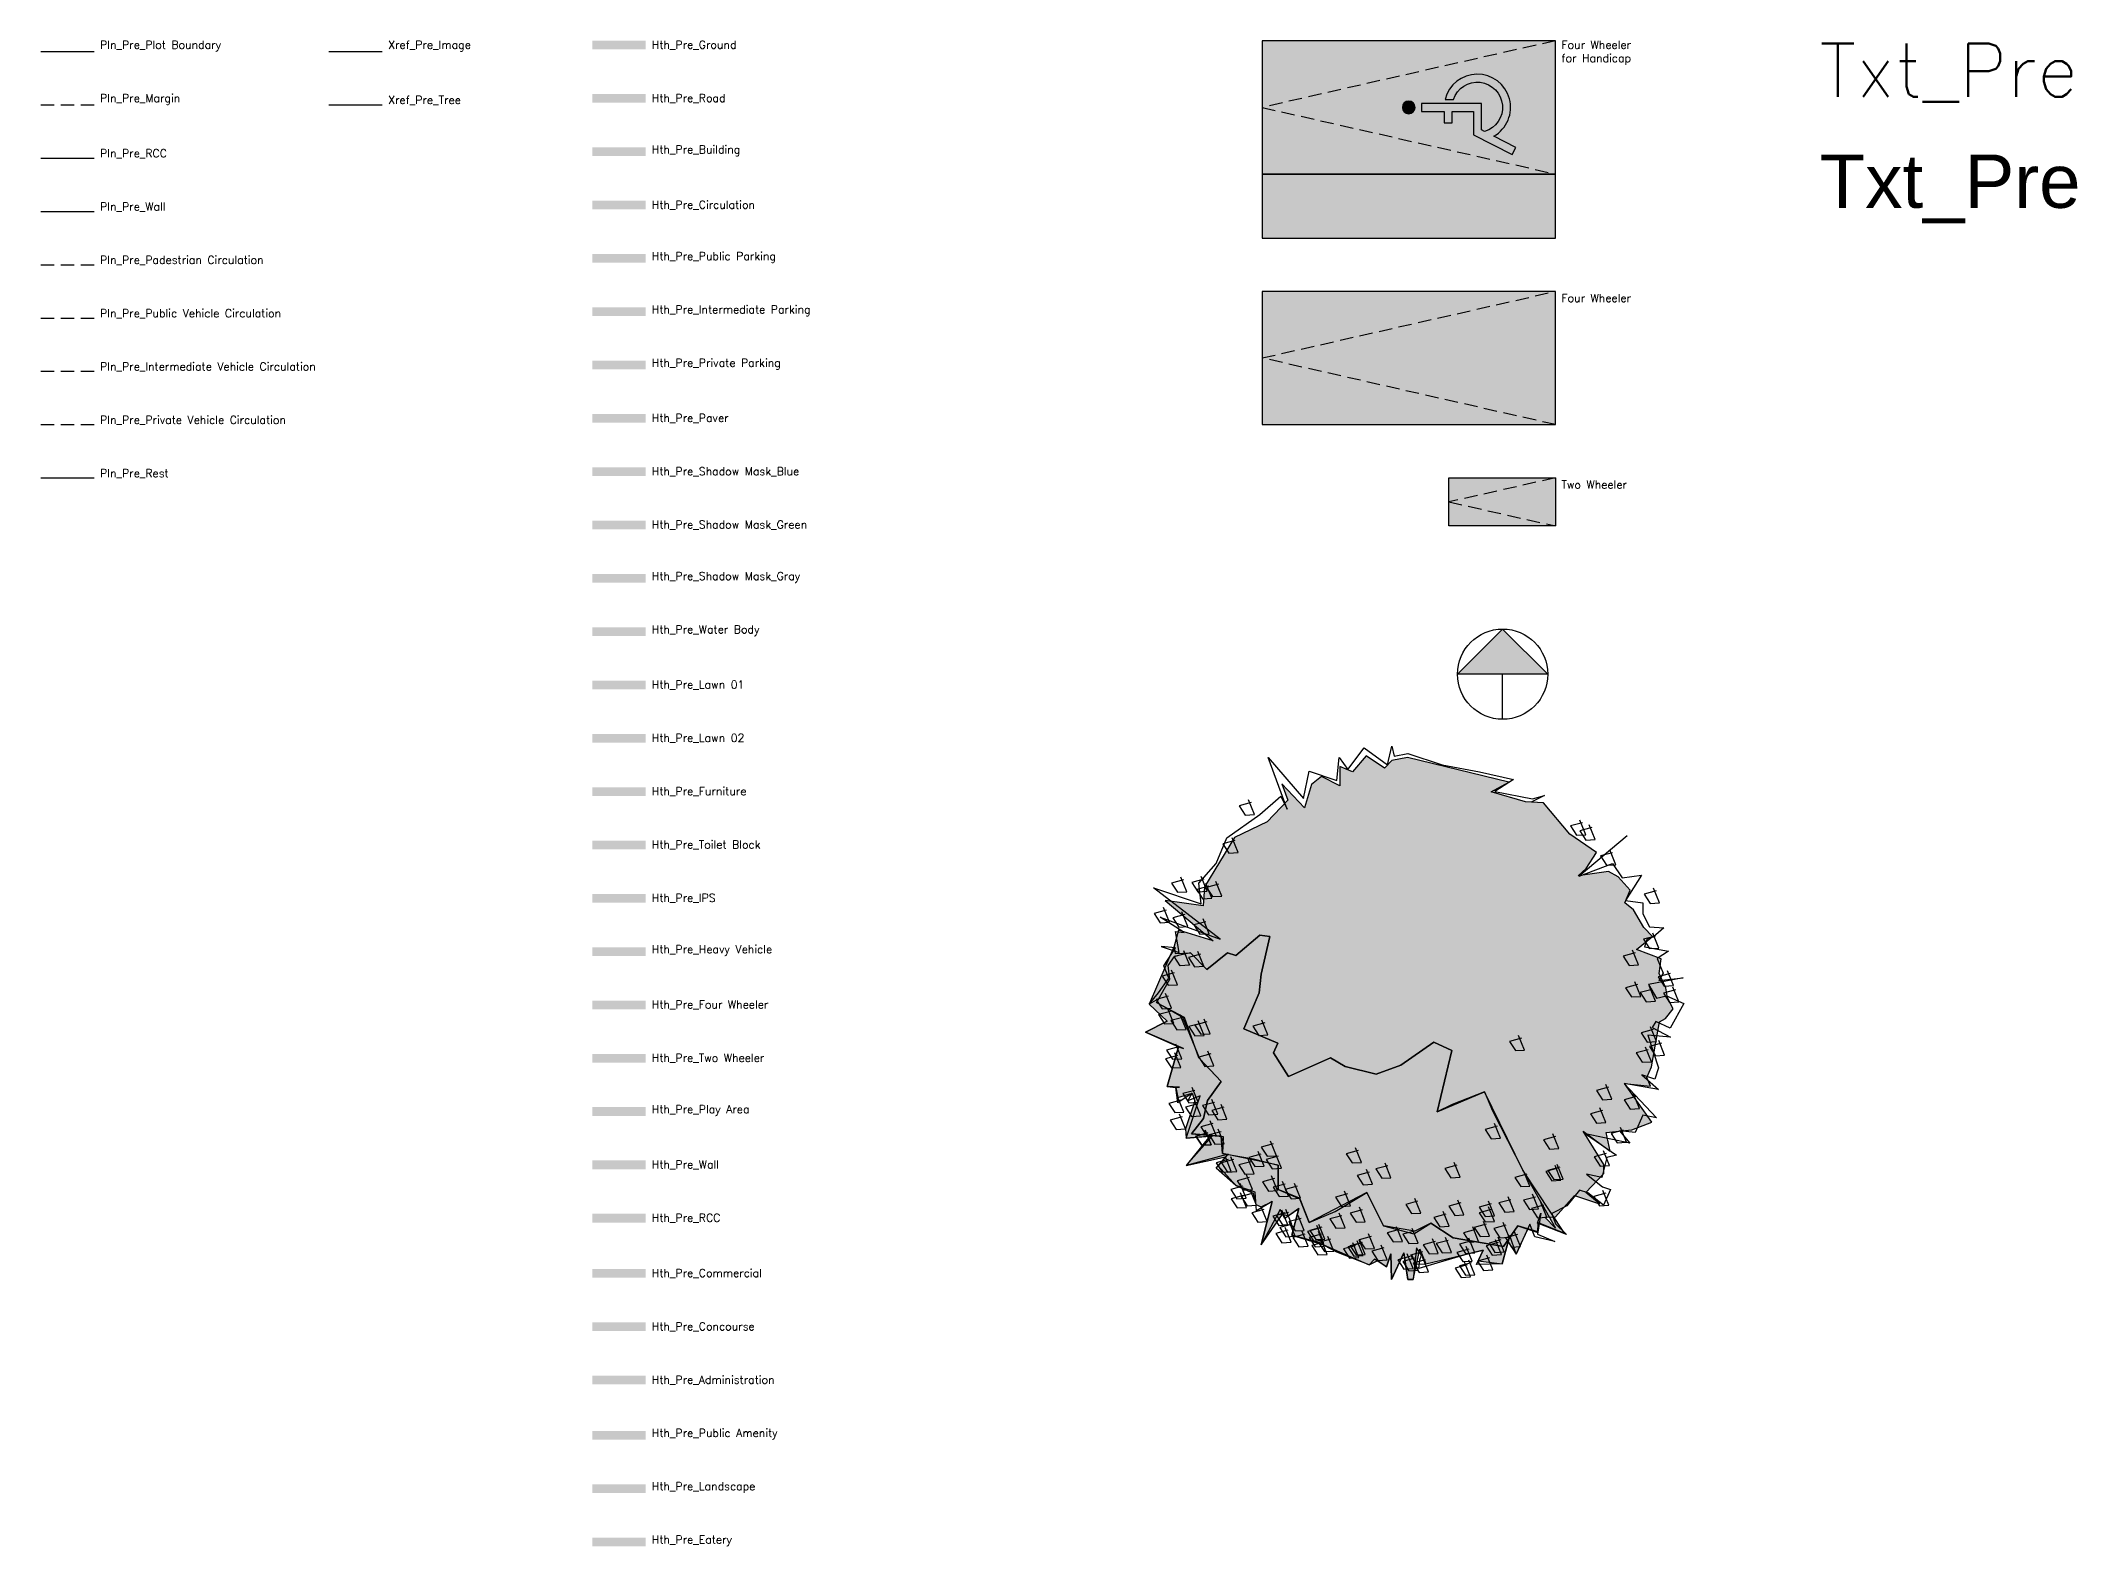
# Model space of a CAD drawing. Header units: millimetres. Extents: x 3585 to 41757, y 3015 to 31250.
import ezdxf

# ---------------------------------------------------------------- set-up
doc = ezdxf.new("R2010")
doc.units = ezdxf.units.MM
for name, pattern in [('1329_ARC_FD_LAYOUT_R2$0$1329_ARC_FD_LAYOUT_R2$0$HIDDEN', [0.375, 0.25, -0.125]), ('1329_ARC_FD_LAYOUT_R2$0$HIDDEN', [0.375, 0.25, -0.125]), ('HIDDEN', [0.375, 0.25, -0.125]), ('HIDDENX2', [0.75, 0.5, -0.25])]:
    doc.linetypes.add(name, pattern=pattern)
for name, color, linetype, lineweight in [('Hatch_Two Wheeler', 45, 'Continuous', 9), ('Pln_Pre_Intermediate Vehicle Circulation', 52, 'Continuous', 30), ('Pln_Pre_Padestrian Circulation', 36, 'Continuous', 30), ('Pln_Pre_Private Vehicle Circulation', 30, 'Continuous', 30), ('Pln_Pre_Public Vehicle Circulation', 44, 'Continuous', 30)]:
    doc.layers.add(name, color=color, linetype=linetype, lineweight=lineweight)
for name, color, linetype in [('Hth_Pre_Administration', 205, 'Continuous'), ('Hth_Pre_Building', 30, 'Continuous'), ('Hth_Pre_Circulation', 52, 'Continuous'), ('Hth_Pre_Commercial', 35, 'Continuous'), ('Hth_Pre_Concourse', 47, 'Continuous'), ('Hth_Pre_Eatery', 31, 'Continuous'), ('Hth_Pre_Four Wheeler', 171, 'Continuous'), ('Hth_Pre_Furniture', 201, 'Continuous'), ('Hth_Pre_Ground', 46, 'Continuous'), ('Hth_Pre_Heavy Vehicle', 205, 'Continuous'), ('Hth_Pre_Intermediate Parking', 233, 'Continuous'), ('Hth_Pre_IPS', 9, 'Continuous'), ('Hth_Pre_Landscape', 86, 'Continuous'), ('Hth_Pre_Lawn 01', 58, 'Continuous'), ('Hth_Pre_Lawn 02', 56, 'Continuous'), ('Hth_Pre_Paver', 11, 'Continuous'), ('Hth_Pre_Play Area', 33, 'Continuous'), ('Hth_Pre_Private Parking', 245, 'Continuous'), ('Hth_Pre_Public Amenity', 137, 'Continuous'), ('Hth_Pre_Public Parking', 203, 'Continuous'), ('Hth_Pre_RCC', 205, 'Continuous'), ('Hth_Pre_Road', 202, 'Continuous'), ('Hth_Pre_Shadow Mask_Blue', 156, 'Continuous'), ('Hth_Pre_Shadow Mask_Gray', 251, 'Continuous'), ('Hth_Pre_Shadow Mask_Green', 76, 'Continuous'), ('Hth_Pre_Toilet Block', 200, 'Continuous'), ('Hth_Pre_Tree Shade 01', 73, 'Continuous'), ('Hth_Pre_Tree Shade 02', 95, 'Continuous'), ('Hth_Pre_Tree Shade 03', 116, 'Continuous'), ('Hth_Pre_Two Wheeler', 45, 'Continuous'), ('Hth_Pre_Wall', 204, 'Continuous'), ('Hth_Pre_Water Body', 151, 'Continuous'), ('Hth_Vehicle_Four-Wheeler', 171, 'Continuous'), ('Hth_Vehicle_Two-Wheeler', 45, 'Continuous'), ('Pln_Pre_Margin', 6, 'HIDDENX2'), ('Pln_Pre_Plot Boundary', 1, 'Continuous'), ('Pln_Pre_RCC', 5, 'Continuous'), ('Pln_Pre_Rest', 8, 'Continuous'), ('Pln_Pre_Wall', 1, 'Continuous'), ('Txt_Pre', 2, 'Continuous'), ('Xref_Pre_Image', 7, 'Continuous'), ('Xref_Pre_Tree', 3, 'Continuous')]:
    doc.layers.add(name, color=color, linetype=linetype)
doc.styles.add('Simplex', font='simplex.shx')

# ---------------------------------------------------------------- blocks, each defined once
blk = doc.blocks.new('4 Wheeler_Residential')
at = {"layer": 'Hth_Vehicle_Four-Wheeler', "ltscale": 2}
h = blk.add_hatch(color=256, dxfattribs=at)
h.dxf.hatch_style = 1
h.paths.add_polyline_path([(7572235, 525977), (7569735, 525977), (7569735, 520477), (7572235, 520477)])
at = {"layer": 'Pln_Pre_Rest', "linetype": 'Continuous', "ltscale": 1000}
blk.add_lwpolyline([(7572235, 525977), (7569735, 525977), (7569735, 520477), (7572235, 520477), (7572235, 525977)], close=True, dxfattribs=at)
at = {"layer": 'Pln_Pre_Rest', "linetype": '1329_ARC_FD_LAYOUT_R2$0$1329_ARC_FD_LAYOUT_R2$0$HIDDEN', "ltscale": 1000}
blk.add_lwpolyline([(7569735, 520477), (7570985, 525977), (7572235, 520477)], dxfattribs=at)
blk = doc.blocks.new('2 Wheeler_Residenial')
at = {"layer": 'Hth_Vehicle_Two-Wheeler', "ltscale": 2}
h = blk.add_hatch(color=256, dxfattribs=at)
h.dxf.hatch_style = 1
h.paths.add_polyline_path([(612176, 969810), (610176, 969810), (610176, 968910), (612176, 968910)])
at = {"layer": 'Pln_Pre_Rest'}
blk.add_lwpolyline([(612176, 969810), (610176, 969810), (610176, 968910), (612176, 968910), (612176, 969810)], close=True, dxfattribs=at)
at = {"layer": 'Pln_Pre_Rest', "linetype": '1329_ARC_FD_LAYOUT_R2$0$1329_ARC_FD_LAYOUT_R2$0$HIDDEN', "ltscale": 1000}
blk.add_lwpolyline([(610176, 969810), (612176, 969360), (610176, 968910)], dxfattribs=at)
blk = doc.blocks.new('A$C53CB7E6D')
at = {"layer": 'Hth_Pre_Tree Shade 01'}
blk.add_hatch(color=62, dxfattribs=at).paths.add_polyline_path([(315, 948.3), (393, 991), (-56.3, 1100.4), (-124.6, 1086.7), (-158.1, 1052.5), (-238.7, 1107.3), (-299.6, 1037), (-355.6, 1060.1), (-355.9, 973.9), (-436.5, 1015.5), (-481.1, 980.7), (-511.5, 876.7), (-612.1, 983.5), (-586, 910.4), (-677.3, 815.1), (-821.7, 744.9), (-953.9, 527.3), (-960.1, 443), (-1128, 467), (-915.4, 287.6), (-1069, 334.6), (-1088.4, 263.5), (-1199.4, 6.7), (-1119.8, -68.2), (-1216.4, -116.2), (-1047.6, -188.8), (-1069.3, -181.5), (-1120.1, -357.4), (-1064.6, -359.9), (-1081.5, -362.3), (-1071.9, -405.7), (-1009.2, -386.5), (-1001.4, -409.7), (-973, -398.6), (-1035.9, -586.5), (-920.1, -577), (-1036, -707), (-850.2, -656.7), (-894.4, -708.8), (-816.5, -796.5), (-729.7, -825.6), (-726.6, -879.4), (-726.6, -879.4), (-703.2, -890.7), (-655, -866.7), (-703.4, -1059.4), (-618.8, -902.9), (-609.2, -922.2), (-583.5, -930.4), (-536.8, -898.2), (-568.2, -1016.2), (-450.1, -1047.8), (-428.4, -1059.3), (-225.8, -1146.9), (-201.6, -1122.9), (-191, -1129.7), (-187.2, -1127.7), (-148.6, -1156.7), (-129.2, -1098.9), (-126.9, -1212.2), (-71.3, -1094.2), (-54.6, -1212.3), (-30.4, -1212.3), (-15.8, -1072.6), (-4, -1089.7), (-1.4, -1077.4), (25.1, -1142.5), (278.5, -1082.7), (256.4, -1130.3), (362.9, -1143.1), (396.7, -1017.8), (398.4, -1022.7), (432.2, -974.2), (476.6, -988), (486.1, -967.4), (496.5, -994.2), (521.2, -1001.9), (522.7, -963.8), (519.8, -962.6), (534.3, -919.2), (527.7, -961.2), (638.9, -1006.8), (634.7, -1000.5), (599.4, -965.1), (588.5, -935.4), (572.5, -936.1), (600, -985), (552.4, -936.9), (572.5, -936.1), (455.4, -727.4), (584.1, -923.3), (582.6, -919.3), (637.6, -891.9), (683.6, -840.4), (685.7, -841), (705.7, -815.9), (735.2, -825.8), (778.9, -779.3), (737.1, -746.1), (797.9, -759.2), (807.6, -748.8), (813.1, -726.1), (813.4, -702.3), (722.1, -554.7), (742.1, -569.7), (829.3, -588.2), (823.4, -560.8), (883.1, -554.7), (882.1, -553.5), (888.4, -554.2), (937.2, -549.2), (961.1, -540.1), (985.9, -483.8), (1005.8, -487.8), (907.9, -348.1), (904, -343.8), (905.1, -344), (904.8, -343.7), (1019.5, -355.8), (1008.1, -328.9), (981.2, -305.4), (1005.5, -313.6), (1023.8, -270.8), (1034.7, -210.3), (1007.9, -129.5), (1048.6, -133.5), (1053, -109.5), (1027.2, -95.8), (1044.1, -69.3), (1059, -76.2), (1060, -70.8), (1086.8, -56.3), (1120.9, -13.6), (1095.7, 35.8), (1094.6, 41.9), (1090.1, 43.9), (1046.6, 34.3), (1010.5, 94.6), (1075.7, 106.7), (1072.7, 113.2), (1056.4, 111.4), (1065.9, 128.1), (1059, 143.2), (1063.3, 175.6), (1049.2, 210.2), (1053.5, 212.9), (958, 248.7), (1001.9, 285.3), (1005.9, 297.1), (1021, 301.1), (1028.2, 307.2), (991.1, 347.4), (944.8, 425.8), (906.6, 456.2), (910.5, 465.8), (909.5, 465.9), (912.7, 471.1), (929.9, 512.7), (877, 571.4), (834.2, 594.5), (708.8, 576.3), (704.5, 574.7), (705.9, 575.9), (700.1, 575), (735.5, 608.5), (781.3, 679.6), (663.1, 760.1), (546.7, 898.5), (467, 903.3)])
at = {"layer": 'Hth_Pre_Tree Shade 01', "linetype": 'ByBlock'}
blk.add_hatch(color=62, dxfattribs=at).paths.add_polyline_path([(-1088.4, 263.5), (-1069, 334.6), (-915.4, 287.6), (-1128, 467), (-960.1, 443), (-953.9, 527.3), (-821.7, 744.9), (-677.3, 815.1), (-586, 910.4), (-612.1, 983.5), (-511.5, 876.7), (-481.1, 980.7), (-436.5, 1015.5), (-355.9, 973.9), (-355.6, 1060.1), (-299.6, 1037), (-238.7, 1107.3), (-158.1, 1052.5), (-124.6, 1086.7), (-56.3, 1100.4), (393, 991), (315, 948.3), (467, 903.3), (546.7, 898.5), (663.1, 760.1), (781.3, 679.6), (735.5, 608.5), (700.1, 575), (834.2, 594.5), (877, 571.4), (929.9, 512.7), (906.6, 456.2), (944.8, 425.8), (991.1, 347.4), (1028.2, 307.2), (958, 248.7), (1067.4, 207.7), (1059, 143.2), (1088.2, 79.3), (1095.7, 35.8), (1120.9, -13.6), (1086.8, -56.3), (1060, -70.8), (1023.8, -270.8), (1003.5, -318.2), (1019.5, -355.8), (904.8, -343.7), (1025.4, -515.7), (937.2, -549.2), (823.4, -560.8), (841.6, -644.5), (722.1, -554.7), (813.4, -702.3), (812.9, -743.2), (734.4, -826.6), (794.4, -877.4), (683.6, -840.4), (599.2, -935), (552.4, -936.9), (600, -985), (455.4, -727.4), (320.9, -465.8), (285.6, -380.8), (141.2, -437.8), (75.5, -470), (140.3, -197.5), (60.3, -160.5), (-85.9, -262.3), (-193.8, -302.3), (-332.2, -269.1), (-396.1, -230.1), (-582.1, -312.8), (-648.4, -208.6), (-629.4, -165.2), (-779.7, -101.8), (-713.2, 57.4), (-703, 140.4), (-664.7, 307.5), (-708.8, 313.5), (-816.4, 222.2), (-852, 234.1), (-944.5, 161.2), (-1016.5, 235.1), (-1083.8, 231.2)])
at = {"layer": 'Hth_Pre_Tree Shade 02', "linetype": 'ByBlock'}
blk.add_hatch(color=106, dxfattribs=at).paths.add_polyline_path([(-1088.2, 218.6), (-1117, 178), (-1108.9, 116.7), (-1167.2, 14.8), (-1043.8, -49.9), (-980.6, -229.1), (-880.1, -335.9), (-941, -419.4), (-959.1, -499.7), (-1012.3, -566.8), (-871.3, -578.9), (-874.4, -653.9), (-737.3, -677.9), (-627.9, -705.7), (-628.8, -813.7), (-532.6, -854.7), (-490.7, -959.4), (-375.8, -911.6), (-235.3, -826.9), (-161.6, -974.5), (-28.4, -1010.3), (47, -962.3), (146, -1027.7), (368.6, -1065.6), (432.2, -974.2), (521.1, -1004), (522.9, -959.2), (638.9, -1006.8), (455.4, -727.4), (285.6, -380.8), (75.5, -470), (140.3, -197.5), (60.3, -160.5), (-85.9, -262.3), (-193.8, -302.3), (-332.2, -269.1), (-396.1, -230.1), (-582.1, -312.8), (-648.4, -208.6), (-629.4, -165.2), (-779.7, -101.8), (-713.2, 57.4), (-703, 140.4), (-664.7, 307.5), (-708.8, 313.5), (-816.4, 222.2), (-852, 234.1), (-944.5, 161.2), (-1016.5, 235.1)])
at = {"layer": 'Hth_Pre_Tree Shade 03', "linetype": 'ByBlock'}
blk.add_hatch(color=76, dxfattribs=at).paths.add_polyline_path([(-1158, 31), (-1199.4, 6.7), (-1119.8, -68.2), (-1216.4, -116.2), (-1069.3, -181.5), (-1120.1, -357.4), (-1081.5, -362.3), (-1071.9, -405.7), (-1009.2, -386.5), (-997.1, -422.7), (-1038.2, -545.5), (-1035.9, -586.5), (-930.8, -577.9), (-1036, -707), (-862.2, -668.7), (-894.4, -708.8), (-816.5, -796.5), (-739.4, -830.4), (-726.6, -879.4), (-703.2, -890.7), (-655, -866.7), (-703.4, -1059.4), (-609.2, -922.2), (-583.5, -930.4), (-536.8, -898.2), (-568.2, -1016.2), (-428.4, -1059.3), (-225.8, -1146.9), (-187.2, -1127.7), (-148.6, -1156.7), (-129.2, -1098.9), (-126.9, -1212.2), (-71.3, -1094.2), (-54.6, -1212.3), (-30.4, -1212.3), (-1.4, -1077.4), (25.1, -1142.5), (278.5, -1082.7), (256.4, -1130.3), (362.9, -1143.1), (389.2, -1045.7), (425.6, -1099.8), (476.2, -989), (521.2, -1001.9), (432.2, -974.2), (368.6, -1065.6), (146, -1027.7), (47, -962.3), (-23, -997.9), (-161.6, -974.5), (-235.3, -826.9), (-490.7, -959.4), (-533.4, -852.6), (-628.8, -813.7), (-627.9, -705.7), (-874.4, -653.9), (-880.3, -578.1), (-1012.3, -566.8), (-959.1, -499.7), (-941, -419.4), (-880.1, -335.9), (-975.5, -234.6), (-1049.9, -51.4), (-1167.2, 14.8)])
at = {"layer": 'Hth_Pre_Tree Shade 01', "color": 84, "linetype": 'ByBlock'}
blk.add_lwpolyline([(455.4, -727.4), (285.6, -380.8), (141.2, -437.8), (75.5, -470), (285.6, -380.8), (320.9, -465.8)], close=True, dxfattribs=at)
at = {"layer": 'Hth_Pre_Tree Shade 02', "color": 84, "linetype": 'ByBlock'}
blk.add_lwpolyline([(-1088.4, 263.5), (-1083.8, 231.2), (-1016.5, 235.1), (-944.5, 161.2), (-852, 234.1), (-816.4, 222.2), (-708.8, 313.5), (-664.7, 307.5), (-703, 140.4), (-713.2, 57.4), (-779.7, -101.8), (-629.4, -165.2), (-648.4, -208.6), (-582.1, -312.8), (-396.1, -230.1), (-332.2, -269.1), (-396.1, -230.1), (-582.1, -312.8), (-648.4, -208.6), (-629.4, -165.2), (-779.7, -101.8), (-713.2, 57.4), (-703, 140.4), (-664.7, 307.5), (-708.8, 313.5), (-816.4, 222.2), (-852, 234.1), (-944.5, 161.2), (-1016.5, 235.1), (-1088.2, 218.6), (-1035.1, 232.9)], dxfattribs=at)
for points in [[(75.5, -470), (140.3, -197.5), (60.3, -160.5), (-85.9, -262.3), (-193.8, -302.3), (-85.9, -262.3), (60.3, -160.5), (140.3, -197.5)], [(-193.8, -302.3), (-332.2, -269.1)]]:
    blk.add_lwpolyline(points, close=True, dxfattribs=at)
at = {"layer": 'Hth_Pre_Tree Shade 03', "color": 84, "linetype": 'ByBlock'}
for points in [[(917, 752.7), (704.5, 574.7), (851.8, 629.9), (895.1, 567.2), (979.6, 579.1), (909.5, 465.9), (986.7, 456.1), (986.7, 407.9), (1015.6, 350.1), (1078.3, 345.1), (1032.4, 304.2), (1005.9, 297.1), (993.8, 260.9), (1099.9, 241.5), (1049.2, 210.2), (1075.7, 145.1), (1056.4, 111.4), (1164.9, 123.3), (1010.5, 94.6), (1046.6, 34.3), (1090.1, 43.9), (1167.2, 10), (1106.8, -98.4), (1044.1, -69.3), (1027.2, -95.8), (1109.2, -139.3), (1007.9, -129.5), (1056, -274.2), (1039.1, -324.8), (981.2, -305.4), (1055.9, -370.6), (904, -343.8), (1046.2, -495.9), (985.9, -483.8), (952, -560.8), (882.1, -553.5), (927.9, -609), (732.5, -567.7), (869.9, -661.9), (826.5, -671.5), (804.7, -760.6), (737.1, -746.1), (807.1, -801.6), (843.2, -813.7), (811.8, -883.5), (741.9, -828), (705.7, -815.9), (650.2, -885.7), (582.6, -919.3), (599.4, -965.1), (647.6, -1013.4), (519.8, -962.6), (534.3, -919.2), (519.8, -1010.8), (597, -1044.7), (507.7, -1022.8), (486.1, -967.4), (425.6, -1099.8), (396.7, -1017.8), (362.9, -1143.1), (249.5, -1145.3), (278.5, -1082.7), (208.5, -1099.5), (-6.3, -1164.2), (-1.4, -1125.6), (5.9, -1103.9), (-15.8, -1072.6), (-30.4, -1212.3), (-54.6, -1212.3), (-71.3, -1094.2), (-126.9, -1212.2), (-129.2, -1098.9), (-148.6, -1156.7), (-201.6, -1122.9), (-225.8, -1146.9), (-368.1, -1091.3), (-450.1, -1047.8), (-568.2, -1016.2), (-536.8, -898.2), (-599.5, -941.5), (-618.8, -902.9), (-703.4, -1059.4), (-655, -866.7), (-724.9, -907.5), (-729.7, -825.6), (-816.5, -796.5), (-903.3, -719.3), (-850.2, -656.7), (-1036, -707), (-920.1, -577), (-1035.9, -586.5), (-973, -398.6), (-1028.5, -420.2), (-1009.2, -386.5), (-1071.9, -429.8), (-1081.5, -362.3), (-1064.6, -359.9), (-1120.1, -357.4), (-1069.3, -181.5), (-1047.6, -188.8), (-1216.4, -116.2), (-1119.8, -68.2), (-1199.4, 6.7), (-1119.8, -68.2), (-1216.4, -116.2), (-1069.3, -181.5), (-1120.1, -357.4), (-1081.5, -362.3), (-1071.9, -405.7), (-1009.2, -386.5), (-997.1, -422.7), (-1038.2, -545.5), (-1035.9, -586.5), (-930.8, -577.9), (-1036, -707), (-862.2, -668.7), (-894.4, -708.8), (-816.5, -796.5), (-739.4, -830.4), (-726.6, -879.4), (-703.2, -890.7), (-655, -866.7), (-703.4, -1059.4), (-609.2, -922.2), (-583.5, -930.4), (-536.8, -898.2), (-568.2, -1016.2), (-428.4, -1059.3), (-225.8, -1146.9), (-187.2, -1127.7), (-148.6, -1156.7), (-129.2, -1098.9), (-126.9, -1212.2), (-71.3, -1094.2), (-54.6, -1212.3), (-30.4, -1212.3), (-1.4, -1077.4), (25.1, -1142.5), (278.5, -1082.7), (256.4, -1130.3), (362.9, -1143.1), (389.2, -1045.7), (425.6, -1099.8), (476.2, -989), (521.2, -1001.9), (432.2, -974.2), (368.6, -1065.6), (432.2, -974.2), (521.1, -1004), (522.9, -959.2), (638.9, -1006.8), (455.4, -727.4), (600, -985), (552.4, -936.9), (599.2, -935), (683.6, -840.4), (794.4, -877.4), (734.4, -826.6), (812.9, -743.2), (813.4, -702.3), (722.1, -554.7), (841.6, -644.5), (823.4, -560.8), (937.2, -549.2), (1025.4, -515.7), (904.8, -343.7), (1019.5, -355.8), (1003.5, -318.2), (1023.8, -270.8), (1060, -70.8), (1086.8, -56.3), (1120.9, -13.6), (1095.7, 35.8), (1088.2, 79.3), (1059, 143.2), (1067.4, 207.7), (958, 248.7), (1028.2, 307.2), (991.1, 347.4), (944.8, 425.8), (906.6, 456.2), (929.9, 512.7), (877, 571.4), (834.2, 594.5), (700.1, 575), (735.5, 608.5), (781.3, 679.6), (663.1, 760.1), (546.7, 898.5), (467, 903.3), (315, 948.3), (393, 991), (-56.3, 1100.4), (-124.6, 1086.7), (-158.1, 1052.5), (-238.7, 1107.3), (-299.6, 1037), (-355.6, 1060.1), (-355.9, 973.9), (-436.5, 1015.5), (-481.1, 980.7), (-511.5, 876.7), (-612.1, 983.5), (-586, 910.4), (-677.3, 815.1), (-821.7, 744.9), (-953.9, 527.3), (-960.1, 443), (-1128, 467), (-915.4, 287.6), (-1069, 334.6), (-1088.4, 263.5), (-1199.4, 6.7)], [(-1047.2, 245), (-1020.7, 179.9), (-1061.7, 177.5), (-1088.2, 218.6), (-1117, 178), (-1108.9, 116.7), (-1167.2, 14.8), (-1043.8, -49.9), (-980.6, -229.1), (-880.1, -335.9), (-941, -419.4), (-959.1, -499.7), (-1012.3, -566.8), (-871.3, -578.9), (-874.4, -653.9), (-737.3, -677.9), (-627.9, -705.7), (-628.8, -813.7), (-532.6, -854.7), (-490.7, -959.4), (-375.8, -911.6), (-235.3, -826.9), (-490.7, -959.4), (-533.4, -852.6), (-628.8, -813.7), (-627.9, -705.7), (-874.4, -653.9), (-880.3, -578.1), (-1012.3, -566.8), (-959.1, -499.7), (-941, -419.4), (-880.1, -335.9), (-975.5, -234.6), (-1049.9, -51.4), (-1167.2, 14.8), (-1158, 31), (-1199.4, 6.7), (-1158.3, 57.2)]]:
    blk.add_lwpolyline(points, dxfattribs=at)
for points in [[(-28.4, -1010.3), (47, -962.3), (146, -1027.7), (47, -962.3), (-23, -997.9), (-161.6, -974.5), (-235.3, -826.9), (-161.6, -974.5)], [(368.6, -1065.6), (146, -1027.7)]]:
    blk.add_lwpolyline(points, close=True, dxfattribs=at)
at = {"layer": 'Pln_Pre_Rest'}
for points in [[(-1158.3, 57.2), (-1112.4, 122.2), (-1134.1, 177.7), (-1083.4, 257.1), (-1146.1, 262), (-1066.5, 235.4), (-1083.3, 329.4), (-1044.7, 324.5), (-1150.8, 392.2), (-885.5, 295.3), (-1179.6, 522.4), (-969.8, 452.1), (-979.4, 543.7), (-902.1, 630.4), (-856.2, 743.6), (-708.9, 847), (-617.2, 928.7), (-588.3, 870.9), (-672.5, 1099.9), (-515.9, 918.9), (-491.6, 1039.4), (-368.6, 998.2), (-358.9, 1099.4), (-320.3, 1046.3), (-247.9, 1142.6), (-144.2, 1067.7), (-124.8, 1149.7), (-115.2, 1106.3), (-54.9, 1118.2), (97, 1067.3), (263.5, 1035.7), (413, 1001.8), (330.9, 948.9), (497.4, 917.3), (550.5, 931.6), (492.1, 901.8)], [(-747.5, 900), (-800.6, 885.7), (-774, 844.6), (-733, 847), (-759.5, 912.1)], [(719.2, 810.9), (666.1, 796.5), (692.6, 755.5), (733.7, 757.8), (707.2, 822.9)], [(-820, 731.5), (-873.1, 717.1), (-846.6, 676.1), (-805.6, 678.4), (-832, 743.5)], [(760.2, 789.1), (707.1, 774.7), (733.6, 733.7), (774.7, 736.1), (748.2, 801.2)], [(851.8, 678.1), (798.7, 663.7), (825.2, 622.7), (866.2, 625), (839.7, 690.2)], [(-1046.9, 558.3), (-1100, 543.9), (-1073.5, 502.9), (-1032.5, 505.3), (-1059, 570.4)], [(-957.6, 560.6), (-1010.7, 546.2), (-984.2, 505.2), (-943.2, 507.5), (-969.7, 572.6)], [(-936, 529.2), (-989.1, 514.8), (-962.6, 473.8), (-921.5, 476.2), (-948, 541.3)], [(-892.5, 538.8), (-945.6, 524.4), (-919.1, 483.4), (-878.1, 485.7), (-904.6, 550.8)], [(1044.6, 509.1), (991.6, 494.7), (1018.1, 453.7), (1059.1, 456), (1032.6, 521.1)], [(-1124.2, 423.5), (-1177.3, 409.1), (-1150.8, 368.1), (-1109.8, 370.4), (-1136.3, 435.5)], [(-1042.2, 404.1), (-1095.3, 389.7), (-1068.8, 348.7), (-1027.8, 351), (-1054.3, 416.1)], [(-948.2, 372.6), (-1001.3, 358.2), (-974.8, 317.2), (-933.7, 319.5), (-960.2, 384.6)], [(1042.1, 309), (989, 294.7), (1015.5, 253.7), (1056.5, 256), (1030, 321.1)], [(-972.4, 228), (-1025.5, 213.6), (-999, 172.6), (-958, 175), (-984.5, 240.1)], [(952.7, 234.5), (899.6, 220.1), (926.1, 179.1), (967.2, 181.4), (940.7, 246.6)], [(-1088.3, 146.3), (-1141.4, 131.9), (-1114.9, 90.9), (-1073.9, 93.2), (-1100.3, 158.3)], [(962.3, 94.7), (909.2, 80.3), (935.7, 39.3), (976.7, 41.6), (950.2, 106.8)], [(1107, 142.6), (1054, 128.3), (1080.5, 87.3), (1121.5, 89.6), (1095, 154.7)], [(-1114.9, 42.7), (-1168, 28.3), (-1141.5, -12.7), (-1100.5, -10.4), (-1127, 54.7)], [(1027.4, 72.9), (974.3, 58.5), (1000.8, 17.5), (1041.8, 19.8), (1015.3, 85)], [(1131.1, 70.3), (1078, 55.9), (1104.5, 14.9), (1145.5, 17.3), (1119.1, 82.4)], [(-1105.3, -24.8), (-1158.4, -39.2), (-1131.9, -80.2), (-1090.9, -77.9), (-1117.4, -12.8)], [(-1049.9, -51.4), (-1103, -65.8), (-1076.5, -106.8), (-1035.4, -104.5), (-1061.9, -39.4)], [(-970.3, -78.1), (-1023.4, -92.4), (-996.9, -133.5), (-955.9, -131.1), (-982.3, -66)], [(-943.7, -70.9), (-996.8, -85.3), (-970.3, -126.3), (-929.3, -123.9), (-955.8, -58.8)], [(-688, -76.1), (-741.1, -90.5), (-714.6, -131.5), (-673.6, -129.2), (-700.1, -64.1)], [(-1069.3, -181.5), (-1122.4, -195.9), (-1095.9, -236.9), (-1054.9, -234.6), (-1081.3, -169.5)], [(448.2, -143.1), (395.1, -157.4), (421.6, -198.5), (462.6, -196.1), (436.1, -131)], [(1032, -105.5), (978.9, -119.8), (1005.4, -160.9), (1046.5, -158.5), (1020, -93.4)], [(1068.2, -165.8), (1015.1, -180.1), (1041.6, -221.2), (1082.6, -218.8), (1056.1, -153.7)], [(-1074.1, -220.1), (-1127.2, -234.5), (-1100.7, -275.5), (-1059.7, -273.1), (-1086.2, -208)], [(-927, -213.1), (-980.1, -227.5), (-953.6, -268.5), (-912.5, -266.2), (-939, -201)], [(1010.2, -194.6), (957.2, -209), (983.7, -250), (1024.7, -247.6), (998.2, -182.5)], [(834, -360.6), (780.9, -375), (807.4, -416), (848.4, -413.6), (821.9, -348.5)], [(-1059.8, -417.7), (-1112.9, -432.1), (-1086.4, -473.1), (-1045.4, -470.8), (-1071.9, -405.7)], [(-997.1, -374.5), (-1050.2, -388.8), (-1023.7, -429.9), (-982.7, -427.5), (-1009.1, -362.4)], [(-985.1, -434.7), (-1038.2, -449.1), (-1011.7, -490.1), (-970.6, -487.8), (-997.1, -422.7)], [(-910.3, -427.6), (-963.4, -442), (-936.9, -483), (-895.9, -480.7), (-922.3, -415.6)], [(-869.3, -449.4), (-922.4, -463.8), (-895.9, -504.8), (-854.9, -502.4), (-881.3, -437.3)], [(957, -401.8), (903.9, -416.2), (930.4, -457.2), (971.4, -454.8), (944.9, -389.7)], [(-1052.7, -492.5), (-1105.8, -506.8), (-1079.3, -547.9), (-1038.2, -545.5), (-1064.7, -480.4)], [(-917.6, -521.6), (-970.7, -536), (-944.2, -577), (-903.2, -574.7), (-929.7, -509.5)], [(341.7, -533.3), (288.6, -547.7), (315.1, -588.7), (356.1, -586.4), (329.6, -521.2)], [(807.4, -464.2), (754.3, -478.6), (780.8, -519.6), (821.8, -517.2), (795.3, -452.1)], [(899, -551.1), (845.9, -565.5), (872.4, -606.5), (913.4, -604.1), (886.9, -539)], [(-881.4, -557.8), (-934.5, -572.2), (-908, -613.2), (-867, -610.9), (-893.5, -545.8)], [(-649.9, -611.2), (-703, -625.6), (-676.5, -666.6), (-635.5, -664.3), (-661.9, -599.2)], [(-273.6, -640.8), (-326.7, -655.1), (-300.2, -696.1), (-259.2, -693.8), (-285.6, -628.7)], [(599.8, -579.5), (546.7, -593.9), (573.2, -634.9), (614.2, -632.6), (587.7, -567.5)], [(-850.2, -680.8), (-903.3, -695.2), (-876.8, -736.2), (-835.8, -733.8), (-862.2, -668.7)], [(-826.1, -680.8), (-879.2, -695.2), (-852.7, -736.2), (-811.6, -733.9), (-838.1, -668.8)], [(-748.9, -690.6), (-802, -705), (-775.5, -746), (-734.5, -743.6), (-760.9, -678.5)], [(-705.4, -656.9), (-758.5, -671.3), (-732, -712.3), (-691, -710), (-717.5, -644.9)], [(-628.2, -666.7), (-681.3, -681.1), (-654.8, -722.1), (-613.8, -719.7), (-640.3, -654.6)], [(-143.4, -708.5), (-196.5, -722.8), (-170, -763.8), (-128.9, -761.5), (-155.4, -696.4)], [(163, -706.5), (109.9, -720.9), (136.4, -761.9), (177.4, -759.6), (151, -694.5)], [(609.3, -719.3), (556.2, -733.7), (582.7, -774.7), (623.7, -772.4), (597.3, -707.3)], [(619, -714.5), (565.9, -728.9), (592.4, -769.9), (633.4, -767.6), (606.9, -702.5)], [(824.1, -654.6), (771, -669), (797.5, -710), (838.5, -707.7), (812, -642.5)], [(-785.2, -799), (-838.2, -813.4), (-811.7, -854.4), (-770.7, -852), (-797.2, -786.9)], [(-756.2, -760.5), (-809.3, -774.8), (-782.8, -815.9), (-741.8, -813.5), (-768.2, -748.4)], [(-645.2, -765.5), (-698.3, -779.8), (-671.8, -820.9), (-630.8, -818.5), (-657.3, -753.4)], [(-597, -789.7), (-650.1, -804), (-623.6, -845), (-582.6, -842.7), (-609, -777.6)], [(-543.9, -799.4), (-597, -813.8), (-570.5, -854.8), (-529.5, -852.4), (-556, -787.3)], [(-225.4, -737.2), (-278.5, -751.6), (-252, -792.6), (-211, -790.3), (-237.5, -725.2)], [(471.8, -745.6), (418.7, -760), (445.2, -801), (486.2, -798.7), (459.7, -733.5)], [(-782.8, -840), (-835.9, -854.3), (-809.4, -895.3), (-768.4, -893), (-794.8, -827.9)], [(-739.4, -830.4), (-792.4, -844.8), (-765.9, -885.8), (-724.9, -883.4), (-751.4, -818.3)], [(-691.2, -902.8), (-744.3, -917.1), (-717.8, -958.2), (-676.7, -955.8), (-703.2, -890.7)], [(-322, -833.5), (-375.1, -847.9), (-348.6, -888.9), (-307.6, -886.5), (-334.1, -821.4)], [(-256.9, -903.5), (-310, -917.9), (-283.5, -958.9), (-242.5, -956.5), (-269, -891.4)], [(-10.8, -865.3), (-63.9, -879.7), (-37.4, -920.7), (3.6, -918.4), (-22.9, -853.3)], [(179.8, -872.9), (126.7, -887.2), (153.2, -928.3), (194.2, -925.9), (167.7, -860.8)], [(314.8, -902), (261.7, -916.4), (288.2, -957.4), (329.3, -955.1), (302.8, -889.9)], [(314.8, -877.9), (261.8, -892.3), (288.3, -933.3), (329.3, -931), (302.8, -865.8)], [(401.7, -858.8), (348.6, -873.1), (375.1, -914.2), (416.1, -911.8), (389.7, -846.7)], [(510.3, -846.9), (457.2, -861.3), (483.7, -902.3), (524.7, -899.9), (498.2, -834.8)], [(546.4, -883.1), (493.4, -897.5), (519.9, -938.5), (560.9, -936.2), (534.4, -871)], [(821.5, -830.5), (768.4, -844.9), (794.9, -885.9), (835.9, -883.6), (809.5, -818.5)], [(-599.5, -917.4), (-652.6, -931.8), (-626.1, -972.8), (-585.1, -970.4), (-611.6, -905.3)], [(-585.1, -994.5), (-638.2, -1008.9), (-611.7, -1049.9), (-570.7, -1047.6), (-597.2, -982.5)], [(-582.6, -915), (-635.7, -929.4), (-609.2, -970.4), (-568.2, -968), (-594.7, -902.9)], [(-568.2, -968), (-621.3, -982.4), (-594.8, -1023.4), (-553.8, -1021.1), (-580.2, -956)], [(-527.2, -941.6), (-580.2, -956), (-553.7, -997), (-512.7, -994.6), (-539.2, -929.5)], [(-445.2, -985.1), (-498.3, -999.5), (-471.8, -1040.5), (-430.7, -1038.2), (-457.2, -973)], [(-435.5, -980.3), (-488.6, -994.7), (-462.1, -1035.7), (-421.1, -1033.4), (-447.6, -968.2)], [(-346.2, -929.8), (-399.3, -944.2), (-372.8, -985.2), (-331.8, -982.9), (-358.3, -917.8)], [(-93, -990.5), (-146, -1004.9), (-119.5, -1045.9), (-78.5, -1043.6), (-105, -978.4)], [(-23, -997.9), (-76.1, -1012.2), (-49.6, -1053.2), (-8.6, -1050.9), (-35.1, -985.8)], [(114.6, -923.4), (61.5, -937.7), (88, -978.8), (129, -976.4), (102.5, -911.3)], [(244.8, -991.1), (191.7, -1005.4), (218.2, -1046.5), (259.2, -1044.1), (232.7, -979)], [(293.1, -967), (240, -981.4), (266.5, -1022.4), (307.5, -1020.1), (281, -955)], [(379.9, -972), (326.8, -986.4), (353.3, -1027.4), (394.3, -1025.1), (367.8, -959.9)], [(-510.3, -1011.5), (-563.4, -1025.9), (-536.9, -1066.9), (-495.9, -1064.6), (-522.4, -999.4)], [(-438, -1011.6), (-491, -1026), (-464.5, -1067), (-423.5, -1064.7), (-450, -999.6)], [(-425.9, -1047.8), (-479, -1062.2), (-452.5, -1103.2), (-411.5, -1100.9), (-438, -1035.7)], [(-397, -1033.4), (-450.1, -1047.8), (-423.6, -1088.8), (-382.5, -1086.4), (-409, -1021.3)], [(-286, -1062.5), (-339.1, -1076.9), (-312.6, -1117.9), (-271.6, -1115.5), (-298.1, -1050.4)], [(-266.7, -1052.9), (-319.8, -1067.3), (-293.3, -1108.3), (-252.3, -1105.9), (-278.8, -1040.8)], [(-257.1, -1048.1), (-310.1, -1062.5), (-283.6, -1103.5), (-242.6, -1101.1), (-269.1, -1036)], [(-216, -1021.6), (-269.1, -1036), (-242.6, -1077), (-201.6, -1074.7), (-228.1, -1009.6)], [(-160.6, -1072.3), (-213.7, -1086.7), (-187.2, -1127.7), (-146.2, -1125.4), (-172.6, -1060.3)], [(10.7, -1089.5), (-42.4, -1103.9), (-15.9, -1144.9), (25.1, -1142.5), (-1.4, -1077.4)], [(66.2, -1043.8), (13.1, -1058.2), (39.6, -1099.2), (80.6, -1096.8), (54.2, -1031.7)], [(124.1, -1039.1), (71, -1053.4), (97.5, -1094.5), (138.5, -1092.1), (112.1, -1027)], [(215.8, -1077.8), (162.7, -1092.2), (189.2, -1133.2), (230.2, -1130.8), (203.7, -1065.7)], [(227.9, -1041.7), (174.8, -1056), (201.3, -1097), (242.3, -1094.7), (215.8, -1029.6)], [(346.1, -1049.1), (293, -1063.4), (319.5, -1104.5), (360.5, -1102.1), (334, -1037)], [(358.1, -1037), (305, -1051.4), (331.5, -1092.4), (372.6, -1090.1), (346.1, -1025)], [(430.5, -1013.1), (377.4, -1027.4), (403.9, -1068.5), (445, -1066.1), (418.5, -1001)], [(-44.8, -1111.1), (-97.9, -1125.5), (-71.4, -1166.5), (-30.4, -1164.1), (-56.9, -1099)], [(-23.1, -1118.4), (-76.2, -1132.7), (-49.7, -1173.7), (-8.7, -1171.4), (-35.2, -1106.3)], [(22.7, -1125.7), (-30.4, -1140), (-3.9, -1181.1), (37.1, -1178.7), (10.7, -1113.6)], [(208.5, -1147.7), (155.4, -1162), (181.9, -1203), (222.9, -1200.7), (196.4, -1135.6)], [(227.8, -1138.1), (174.7, -1152.4), (201.2, -1193.4), (242.2, -1191.1), (215.7, -1126)], [(307.4, -1116.5), (254.3, -1130.9), (280.8, -1171.9), (321.8, -1169.5), (295.3, -1104.4)]]:
    blk.add_lwpolyline(points, dxfattribs=at)
blk.add_lwpolyline([(-939.3, -562.5), (-992.4, -576.9), (-965.9, -617.9), (-924.9, -615.6), (-951.4, -550.5), (-924.9, -615.6), (-965.9, -617.9), (-992.4, -576.9)], close=True, dxfattribs=at)
blk = doc.blocks.new('NORTH')
at = {"layer": 'Pln_Pre_Rest'}
h = blk.add_hatch(color=256, dxfattribs=at)
h.dxf.hatch_style = 1
h.paths.add_polyline_path([(101.04, 24.88), (92.92, 24.88), (96.98, 20.82)])
for points in [[(96.98, 28.94), (96.98, 24.88)], [(92.92, 24.88), (101.04, 24.88)], [(101.04, 24.88), (96.98, 20.82), (92.92, 24.88)]]:
    blk.add_lwpolyline(points, dxfattribs=at)
blk.add_circle((96.98, 24.88), 4.06, dxfattribs=at)
blk.add_circle((96.98, 24.88), 4.06, dxfattribs=at)
blk = doc.blocks.new('gh')
at = {"layer": 'Hth_Vehicle_Four-Wheeler', "extrusion": (3.24991e-05, -6.15506e-05, 1)}
h = blk.add_hatch(color=256, dxfattribs=at)
h.dxf.hatch_style = 1
h.paths.add_polyline_path([(1241033, 1277209), (1244733, 1277209), (1244733, 1271709), (1241033, 1271709)])
at = {"layer": 'Pln_Pre_Rest', "extrusion": (2.40557e-18, -7.86321e-05, 1)}
h = blk.add_hatch(color=256, dxfattribs=at)
h.dxf.hatch_style = 1
h.paths.add_polyline_path([(1242402, 1274459, 1), (1242163, 1274459, 1)])
h = blk.add_hatch(color=256, dxfattribs=at)
h.dxf.hatch_style = 1
h.paths.add_polyline_path([(1242358, 1274220), (1242208, 1274220), (1242208, 1273099), (1242703, 1273099), (1242735, 1273038, -1.64363), (1242133, 1273623), (1242133, 1273779, 1.516597), (1242824, 1272866), (1243036, 1272455), (1243169, 1272523), (1242795, 1273249), (1242358, 1273249), (1242358, 1273647), (1242570, 1273647), (1242570, 1273797), (1242358, 1273797)])
at = {"layer": 'Pln_Pre_Rest', "extrusion": (2.29038e-18, -7.87442e-05, 1), "elevation": -100}
blk.add_lwpolyline([(1241033, 1277209), (1243533, 1277209), (1243533, 1271709), (1241033, 1271709)], close=True, dxfattribs=at)
at = {"layer": 'Pln_Pre_Rest', "linetype": '1329_ARC_FD_LAYOUT_R2$0$HIDDEN', "ltscale": 1000, "extrusion": (2.29038e-18, -7.87442e-05, 1), "elevation": -100}
blk.add_lwpolyline([(1241033, 1271709), (1242283, 1277209), (1243533, 1271709)], dxfattribs=at)
at = {"layer": 'Pln_Pre_Rest', "elevation": 0}
blk.add_lwpolyline([(1243533, 1277209), (1244733, 1277209), (1244733, 1271709), (1243533, 1271709)], close=True, dxfattribs=at)
at = {"layer": 'Pln_Pre_Rest', "extrusion": (2.40557e-18, -7.86321e-05, 1), "elevation": -100}
blk.add_lwpolyline([(1242824, 1272866, -1.516597), (1242133, 1273779), (1242133, 1273623, 1.64363), (1242735, 1273038), (1242703, 1273099), (1242208, 1273099), (1242208, 1274220), (1242358, 1274220), (1242358, 1273797), (1242570, 1273797), (1242570, 1273647), (1242358, 1273647), (1242358, 1273249), (1242795, 1273249), (1243169, 1272523), (1243036, 1272455), (1242824, 1272866)], format="xyb", dxfattribs=at)
at = {"layer": 'Pln_Pre_Rest', "extrusion": (2.40557e-18, -7.86321e-05, 1)}
blk.add_circle((1242283, 1274459, -100), 119, dxfattribs=at)

msp = doc.modelspace()

# ---------------------------------------------------------------- hatches: boundary and pattern name
at = {"layer": 'Hth_Pre_Administration'}
h = msp.add_hatch(color=256, dxfattribs=at)
h.dxf.hatch_style = 1
h.paths.add_polyline_path([(14926, 6050), (13926, 6050), (13926, 6215), (14926, 6215)])
at = {"layer": 'Hth_Pre_Building'}
h = msp.add_hatch(color=256, dxfattribs=at)
h.dxf.hatch_style = 1
h.paths.add_polyline_path([(14926, 29086), (13926, 29086), (13926, 29250), (14926, 29250)])
at = {"layer": 'Hth_Pre_Circulation'}
h = msp.add_hatch(color=256, dxfattribs=at)
h.dxf.hatch_style = 1
h.paths.add_polyline_path([(14926, 28086), (13926, 28086), (13926, 28250), (14926, 28250)])
at = {"layer": 'Hth_Pre_Commercial'}
h = msp.add_hatch(color=256, dxfattribs=at)
h.dxf.hatch_style = 1
h.paths.add_polyline_path([(14926, 8050), (13926, 8050), (13926, 8215), (14926, 8215)])
at = {"layer": 'Hth_Pre_Concourse'}
h = msp.add_hatch(color=256, dxfattribs=at)
h.dxf.hatch_style = 1
h.paths.add_polyline_path([(14926, 7050), (13926, 7050), (13926, 7215), (14926, 7215)])
at = {"layer": 'Hth_Pre_Eatery'}
h = msp.add_hatch(color=256, dxfattribs=at)
h.dxf.hatch_style = 1
h.paths.add_polyline_path([(14926, 3015), (13926, 3015), (13926, 3179), (14926, 3179)])
at = {"layer": 'Hth_Pre_Four Wheeler', "ltscale": 2}
h = msp.add_hatch(color=256, dxfattribs=at)
h.dxf.hatch_style = 1
h.paths.add_polyline_path([(14926, 13086), (13926, 13086), (13926, 13250), (14926, 13250)])
at = {"layer": 'Hth_Pre_Furniture'}
h = msp.add_hatch(color=256, dxfattribs=at)
h.dxf.hatch_style = 1
h.paths.add_polyline_path([(14926, 17086), (13926, 17086), (13926, 17250), (14926, 17250)])
at = {"layer": 'Hth_Pre_Ground'}
h = msp.add_hatch(color=256, dxfattribs=at)
h.dxf.hatch_style = 1
h.paths.add_polyline_path([(14926, 31086), (13926, 31086), (13926, 31250), (14926, 31250)])
at = {"layer": 'Hth_Pre_Heavy Vehicle', "ltscale": 2}
h = msp.add_hatch(color=256, dxfattribs=at)
h.dxf.hatch_style = 1
h.paths.add_polyline_path([(14926, 14086), (13926, 14086), (13926, 14250), (14926, 14250)])
at = {"layer": 'Hth_Pre_Intermediate Parking'}
h = msp.add_hatch(color=256, dxfattribs=at)
h.dxf.hatch_style = 1
h.paths.add_polyline_path([(14926, 26086), (13926, 26086), (13926, 26250), (14926, 26250)])
at = {"layer": 'Hth_Pre_IPS'}
h = msp.add_hatch(color=256, dxfattribs=at)
h.dxf.hatch_style = 1
h.paths.add_polyline_path([(14926, 15086), (13926, 15086), (13926, 15250), (14926, 15250)])
at = {"layer": 'Hth_Pre_Landscape'}
h = msp.add_hatch(color=256, dxfattribs=at)
h.dxf.hatch_style = 1
h.paths.add_polyline_path([(14926, 4015), (13926, 4015), (13926, 4179), (14926, 4179)])
at = {"layer": 'Hth_Pre_Lawn 01'}
h = msp.add_hatch(color=256, dxfattribs=at)
h.dxf.hatch_style = 1
h.paths.add_polyline_path([(14926, 19086), (13926, 19086), (13926, 19250), (14926, 19250)])
at = {"layer": 'Hth_Pre_Lawn 02'}
h = msp.add_hatch(color=256, dxfattribs=at)
h.dxf.hatch_style = 1
h.paths.add_polyline_path([(14926, 18086), (13926, 18086), (13926, 18250), (14926, 18250)])
at = {"layer": 'Hth_Pre_Paver'}
h = msp.add_hatch(color=256, dxfattribs=at)
h.dxf.hatch_style = 1
h.paths.add_polyline_path([(14926, 24086), (13926, 24086), (13926, 24250), (14926, 24250)])
at = {"layer": 'Hth_Pre_Play Area'}
h = msp.add_hatch(color=256, dxfattribs=at)
h.dxf.hatch_style = 1
h.paths.add_polyline_path([(14926, 11086), (13926, 11086), (13926, 11250), (14926, 11250)])
at = {"layer": 'Hth_Pre_Private Parking'}
h = msp.add_hatch(color=256, dxfattribs=at)
h.dxf.hatch_style = 1
h.paths.add_polyline_path([(14926, 25086), (13926, 25086), (13926, 25250), (14926, 25250)])
at = {"layer": 'Hth_Pre_Public Amenity'}
h = msp.add_hatch(color=256, dxfattribs=at)
h.dxf.hatch_style = 1
h.paths.add_polyline_path([(14926, 5015), (13926, 5015), (13926, 5179), (14926, 5179)])
at = {"layer": 'Hth_Pre_Public Parking'}
h = msp.add_hatch(color=256, dxfattribs=at)
h.dxf.hatch_style = 1
h.paths.add_polyline_path([(14926, 27086), (13926, 27086), (13926, 27250), (14926, 27250)])
at = {"layer": 'Hth_Pre_RCC'}
h = msp.add_hatch(color=256, dxfattribs=at)
h.dxf.hatch_style = 1
h.paths.add_polyline_path([(14926, 9086), (13926, 9086), (13926, 9250), (14926, 9250)])
at = {"layer": 'Hth_Pre_Road'}
h = msp.add_hatch(color=256, dxfattribs=at)
h.dxf.hatch_style = 1
h.paths.add_polyline_path([(14926, 30086), (13926, 30086), (13926, 30250), (14926, 30250)])
at = {"layer": 'Hth_Pre_Shadow Mask_Blue'}
h = msp.add_hatch(color=256, dxfattribs=at)
h.dxf.hatch_style = 1
h.paths.add_polyline_path([(14926, 23086), (13926, 23086), (13926, 23250), (14926, 23250)])
at = {"layer": 'Hth_Pre_Shadow Mask_Gray'}
h = msp.add_hatch(color=256, dxfattribs=at)
h.dxf.hatch_style = 1
h.paths.add_polyline_path([(14926, 21086), (13926, 21086), (13926, 21250), (14926, 21250)])
at = {"layer": 'Hth_Pre_Shadow Mask_Green'}
h = msp.add_hatch(color=256, dxfattribs=at)
h.dxf.hatch_style = 1
h.paths.add_polyline_path([(14926, 22086), (13926, 22086), (13926, 22250), (14926, 22250)])
at = {"layer": 'Hth_Pre_Toilet Block'}
h = msp.add_hatch(color=256, dxfattribs=at)
h.dxf.hatch_style = 1
h.paths.add_polyline_path([(14926, 16086), (13926, 16086), (13926, 16250), (14926, 16250)])
at = {"layer": 'Hth_Pre_Two Wheeler', "ltscale": 2}
h = msp.add_hatch(color=256, dxfattribs=at)
h.dxf.hatch_style = 1
h.paths.add_polyline_path([(14926, 12086), (13926, 12086), (13926, 12250), (14926, 12250)])
at = {"layer": 'Hth_Pre_Wall'}
h = msp.add_hatch(color=256, dxfattribs=at)
h.dxf.hatch_style = 1
h.paths.add_polyline_path([(14926, 10086), (13926, 10086), (13926, 10250), (14926, 10250)])
at = {"layer": 'Hth_Pre_Water Body'}
h = msp.add_hatch(color=256, dxfattribs=at)
h.dxf.hatch_style = 1
h.paths.add_polyline_path([(14926, 20086), (13926, 20086), (13926, 20250), (14926, 20250)])

# ---------------------------------------------------------------- linework, layer by layer
at = {"layer": 'Pln_Pre_Intermediate Vehicle Circulation', "linetype": 'HIDDEN', "ltscale": 1000}
msp.add_lwpolyline([(3585, 25050), (4585, 25050)], dxfattribs=at)
at = {"layer": 'Pln_Pre_Margin', "linetype": 'HIDDEN', "ltscale": 1000}
msp.add_lwpolyline([(3585, 30050), (4585, 30050)], dxfattribs=at)
at = {"layer": 'Pln_Pre_Padestrian Circulation', "linetype": 'HIDDEN', "ltscale": 1000}
msp.add_lwpolyline([(3585, 27050), (4585, 27050)], dxfattribs=at)
at = {"layer": 'Pln_Pre_Plot Boundary', "linetype": 'HIDDEN', "ltscale": 30000}
msp.add_lwpolyline([(3585, 31050), (4585, 31050)], dxfattribs=at)
at = {"layer": 'Pln_Pre_Private Vehicle Circulation', "linetype": 'HIDDEN', "ltscale": 1000}
msp.add_lwpolyline([(3585, 24050), (4585, 24050)], dxfattribs=at)
at = {"layer": 'Pln_Pre_Public Vehicle Circulation', "linetype": 'HIDDEN', "ltscale": 1000}
msp.add_lwpolyline([(3585, 26050), (4585, 26050)], dxfattribs=at)
at = {"layer": 'Pln_Pre_RCC'}
msp.add_lwpolyline([(3585, 29050), (4585, 29050)], dxfattribs=at)
at = {"layer": 'Pln_Pre_Rest'}
msp.add_lwpolyline([(3585, 23050), (4585, 23050)], dxfattribs=at)
at = {"layer": 'Pln_Pre_Wall'}
msp.add_lwpolyline([(3585, 28050), (4585, 28050)], dxfattribs=at)
at = {"layer": 'Xref_Pre_Image'}
msp.add_lwpolyline([(8985, 31050), (9985, 31050)], dxfattribs=at)
at = {"layer": 'Xref_Pre_Tree'}
msp.add_lwpolyline([(8985, 30050), (9985, 30050)], dxfattribs=at)

# ---------------------------------------------------------------- block references
at = {"layer": 'Hatch_Two Wheeler', "extrusion": (-1.74529e-16, -0.00027582, 1), "xscale": -1, "rotation": 89.99999999996307}
msp.add_blockref('gh', (1303686, 1272283, 23), dxfattribs=at)
at = {"layer": 'Hth_Pre_Tree Shade 01', "xscale": 4.233991558260616, "yscale": 4.233991558260616, "zscale": 4.233991558260616}
msp.add_blockref('A$C53CB7E6D', (29439, 13151, 31), dxfattribs=at)
at = {"layer": 'Hth_Vehicle_Four-Wheeler', "extrusion": (1.42672e-19, -4.22475e-07, 1), "rotation": 89.99999983985107}
msp.add_blockref('4 Wheeler_Residential', (552454, -7545685, 31), dxfattribs=at)
at = {"layer": 'Hth_Vehicle_Two-Wheeler', "extrusion": (-0.01584, -1.02402e-09, 0.999875), "xscale": -1, "rotation": 89.99993118074227}
msp.add_blockref('2 Wheeler_Residenial', (946760, 642148, -475), dxfattribs=at)
at = {"layer": 'Pln_Pre_Rest', "xscale": 208.3403015046125, "yscale": 208.3403015046125, "zscale": 208.3403015046125, "rotation": 179.9999999999999}
msp.add_blockref('NORTH', (51191, 24554, -1), dxfattribs=at)

# ---------------------------------------------------------------- texts
at = {"char_height": 150, "attachment_point": 7, "style": 'Simplex'}
for s, width, insert in [('Pln_Pre_Plot Boundary', 2651.5, (4696, 31050)), ('Xref_Pre_Image', 1794.36, (10097, 31050)), ('Hth_Pre_Ground', 11120.05, (15038, 31086)), ('Four Wheeler\\Pfor Handicap', 1437.21, (32088, 30800, 32)), ('Pln_Pre_Margin', 1730.07, (4696, 30050)), ('Xref_Pre_Tree', 1601.5, (10097, 30050)), ('Hth_Pre_Road', 1615.79, (15038, 30086)), ('Pln_Pre_RCC', 1465.79, (4696, 29050)), ('Hth_Pre_Building', 1922.93, (15038, 29086)), ('Hth_Pre_Circulation', 2237.21, (15038, 28086)), ('\\pt1200;Pln_Pre_Wall', 1422.93, (4696, 28050)), ('\\pt10950;Pln_Pre_Padestrian Circulation', 3515.79, (4696, 27050)), ('\\pt2400;Hth_Pre_Public Parking', 2687.21, (15038, 27086)), ('Four Wheeler', 1437.21, (32088, 26350, 31)), ('Pln_Pre_Public Vehicle Circulation', 3901.5, (4696, 26050)), ('\\pt2400;Hth_Pre_Intermediate Parking', 3437.21, (15038, 26086)), ('Pln_Pre_Intermediate Vehicle Circulation', 4651.5, (4696, 25050)), ('\\pt2400;Hth_Pre_Private Parking', 2801.5, (15038, 25086)), ('Pln_Pre_Private Vehicle Circulation', 4015.79, (4696, 24050)), ('Hth_Pre_Paver', 1694.36, (15038, 24086)), ('Pln_Pre_Rest', 11120.05, (4696, 23050)), ('Hth_Pre_Shadow Mask_Blue', 3237.21, (15038, 23086)), ('Two Wheeler', 1365.79, (32088, 22850, 31)), ('Hth_Pre_Shadow Mask_Green', 3387.21, (15038, 22086)), ('Hth_Pre_Shadow Mask_Gray', 3280.07, (15038, 21086)), ('\\pt2550;Hth_Pre_Water Body', 2387.21, (15038, 20086)), ('Hth_Pre_Lawn 01', 2008.64, (15038, 19086)), ('Hth_Pre_Lawn 02', 2072.93, (15038, 18086)), ('\\pt10950;Hth_Pre_Furniture', 2072.93, (15038, 17086)), ('Hth_Pre_Toilet Block', 2401.5, (15038, 16086)), ('Hth_Pre_IPS', 1415.79, (15038, 15086)), ('Hth_Pre_Heavy Vehicle', 2630.07, (15038, 14086)), ('Hth_Pre_Four Wheeler', 2544.36, (15038, 13086)), ('Hth_Pre_Two Wheeler', 2472.93, (15038, 12086)), ('Hth_Pre_Play Area', 2165.79, (15038, 11086)), ('Hth_Pre_Wall', 1472.93, (15038, 10086)), ('Hth_Pre_RCC', 1515.79, (15038, 9086)), ('Hth_Pre_Commercial', 2365.79, (15038, 8050)), ('Hth_Pre_Concourse', 2230.07, (15038, 7050)), ('Hth_Pre_Administration', 2687.21, (15038, 6050)), ('Hth_Pre_Public Amenity', 2794.36, (15038, 5015)), ('Hth_Pre_Landscape', 2244.36, (15038, 4015)), ('Hth_Pre_Eatery', 1794.36, (15038, 3015))]:
    msp.add_mtext_dynamic_manual_height_columns(s, width=width, gutter_width=1, heights=[0], dxfattribs=dict(at, insert=insert))
at = {"layer": 'Txt_Pre', "char_height": 1000, "attachment_point": 7, "style": 'Simplex'}
for s, insert in [('\\pt74000;Txt_Pre', (36928, 30105, 32)), ('\\pt74000;{\\fArial|b0|i0|c0|p34;Txt_Pre}', (36928, 27827, 32))]:
    msp.add_mtext_dynamic_manual_height_columns(s, width=980.07, gutter_width=1, heights=[0], dxfattribs=dict(at, insert=insert))

doc.saveas('drawing.dxf')
